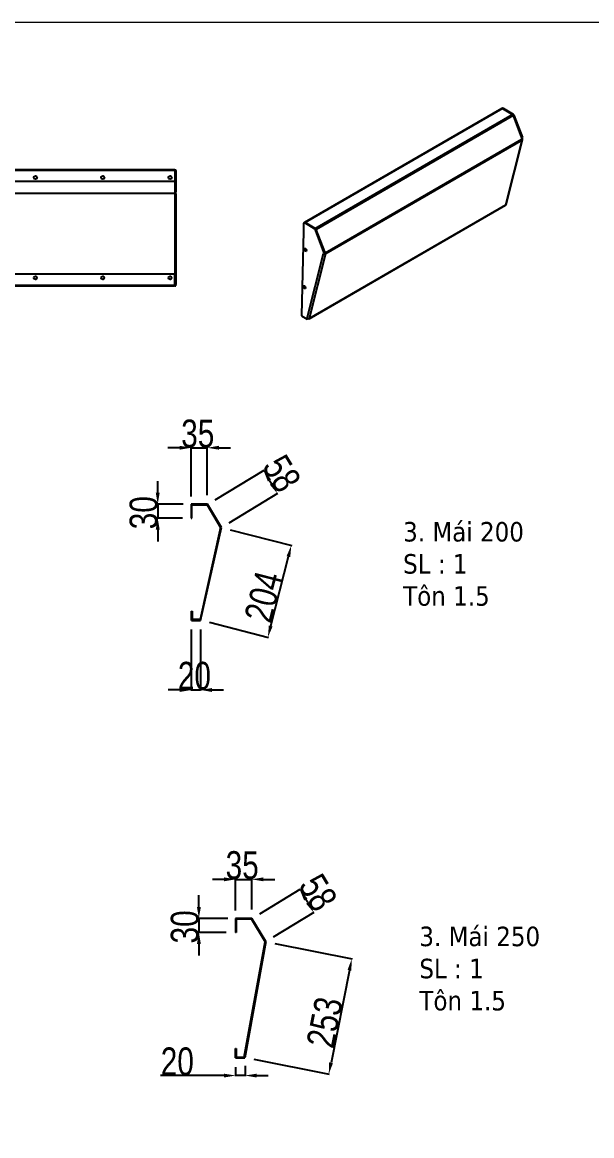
# Model space of a CAD drawing. Header units: inches. Extents: x 21 to 136330, y 8 to 58290.
# Drawn here: x 57169 to 58396, y 37422 to 39821 of the extents above; entities that cross this region are included whole.
import ezdxf
from ezdxf.enums import TextEntityAlignment as Align

# ---------------------------------------------------------------- set-up
doc = ezdxf.new("R2010")
doc.units = ezdxf.units.IN
doc.header["$MEASUREMENT"] = 0
doc.layers.add('0 TĂNG CỨNG', color=7, linetype='Continuous', lineweight=15)
doc.layers.add('@.0.DM. NÉT CHÍNH', color=7, linetype='Continuous')
doc.layers.add('@.DM. KÍCH THƯỚC', color=8, linetype='Continuous', transparency=0.2)
doc.layers.add('@.DM. KÍCH THƯỚC @ 1', color=8, linetype='Continuous', transparency=0.2)
doc.styles.add('ARIAL', font='arial.ttf')
doc.styles.add('Note Text (ISO)', font='tahoma.ttf')
doc.styles.add('roman', font='roman.shx', dxfattribs={"width": 0.8})
doc.styles.add('Tahoma (Input Text)', font='tahoma.ttf')
doc.dimstyles.new('Kích thước Duy Mạnh', dxfattribs={"dimtxt": 30, "dimasz": 25, "dimexe": 1.25, "dimexo": 20, "dimtad": 1, "dimdec": 1, "dimtxsty": 'roman', "dimcen": 2.5, "dimclrd": 8, "dimclre": 8, "dimclrt": 2, "dimadec": 0, "dimazin": 0, "dimtfac": 1, "dimtdec": 1, "dimtix": 1, "dimtmove": 0, "dimatfit": 3, "dimfxl": 1, "dimtfillclr": 1, "dimarcsym": 0})

# ---------------------------------------------------------------- blocks, each defined once
blk = doc.blocks.new('KHUNG KT1')
at = {"color": 7}
blk.add_lwpolyline([(0, 0), (7128, 0), (7128, -5040), (0, -5040)], close=True, dxfattribs=at)
at = {"color": 1, "style": 'Tahoma (Input Text)', "flags": 8}
for tag, p in [('#01', (328.9, -4851.1)), ('#03', (1514.7, -4846.3)), ('#05', (2819, -4851.1)), ('#07', (4424, -4851.1)), ('#09', (5172.9, -4851.1)), ('#02', (189.8, -4995.1)), ('#04', (1755.3, -4995.1)), ('#06', (2727.8, -4995.1)), ('#08', (4382.7, -4995.1)), ('#10', (5172.9, -4995.1))]:
    blk.add_attdef(tag, p, '', height=60, dxfattribs=at)
blk.add_attdef('#11', text='', height=60, dxfattribs=at).set_placement((6996, -4961.6), align=Align.CENTER)
at = {"layer": '0 TĂNG CỨNG', "color": 1, "style": 'ARIAL'}
blk.add_attdef('#12', (852.8, -4987.6), '', height=60, dxfattribs=at)
blk = doc.blocks.new('*D2275')
at = {"layer": '@.DM. KÍCH THƯỚC', "lineweight": -2, "transparency": 16777216}
for p, q in [((57507.7, 38904.3), (57482.7, 38904.3)), ((57532.7, 38904.3), (57567.4, 38904.3)), ((57592.4, 38904.3), (57617.4, 38904.3))]:
    blk.add_line(p, q, dxfattribs=at)
at = {"layer": '@.DM. KÍCH THƯỚC', "color": 8, "lineweight": -2, "transparency": 16777216}
for p, q in [((57532.7, 38799.6), (57532.7, 38905.6)), ((57567.4, 38802.2), (57567.4, 38905.6))]:
    blk.add_line(p, q, dxfattribs=at)
at = {"layer": '@.DM. KÍCH THƯỚC', "transparency": 16777216}
for points in [[(57507.7, 38908.5), (57507.7, 38900.2), (57532.7, 38904.3)], [(57592.4, 38908.5), (57592.4, 38900.2), (57567.4, 38904.3)]]:
    blk.add_solid(points, dxfattribs=at)
at = {"layer": 'Defpoints', "color": 0, "transparency": 16777216}
for p in [(57567.4, 38904.3), (57567.4, 38782.2), (57532.7, 38779.6)]:
    blk.add_point(p, dxfattribs=at)
at = {"layer": '@.DM. KÍCH THƯỚC', "color": 2, "transparency": 16777216, "insert": (57511.2, 38965), "char_height": 60, "attachment_point": 1, "style": 'roman'}
blk.add_mtext('35', dxfattribs=at)
blk = doc.blocks.new('*D2276')
at = {"layer": '@.DM. KÍCH THƯỚC', "lineweight": -2, "transparency": 16777216}
for p, q in [((57460.6, 38807.6), (57460.6, 38832.6)), ((57460.6, 38782.6), (57460.6, 38752.6)), ((57460.6, 38727.6), (57460.6, 38702.6))]:
    blk.add_line(p, q, dxfattribs=at)
at = {"layer": '@.DM. KÍCH THƯỚC', "color": 8, "lineweight": -2, "transparency": 16777216}
for p, q in [((57515.7, 38782.6), (57459.3, 38782.6)), ((57514.2, 38752.6), (57459.3, 38752.6))]:
    blk.add_line(p, q, dxfattribs=at)
at = {"layer": '@.DM. KÍCH THƯỚC', "transparency": 16777216}
for points in [[(57456.4, 38807.6), (57464.8, 38807.6), (57460.6, 38782.6)], [(57456.4, 38727.6), (57464.8, 38727.6), (57460.6, 38752.6)]]:
    blk.add_solid(points, dxfattribs=at)
at = {"layer": 'Defpoints', "color": 0, "transparency": 16777216}
for p in [(57535.7, 38782.6), (57460.6, 38752.6), (57534.2, 38752.6)]:
    blk.add_point(p, dxfattribs=at)
at = {"layer": '@.DM. KÍCH THƯỚC', "color": 2, "transparency": 16777216, "insert": (57400, 38728.7), "char_height": 60, "attachment_point": 1, "rotation": 90, "style": 'roman'}
blk.add_mtext('30', dxfattribs=at)
blk = doc.blocks.new('*D2277')
at = {"layer": '@.DM. KÍCH THƯỚC', "color": 8, "lineweight": -2, "transparency": 16777216}
for p, q in [((57533, 38512.6), (57533, 38381.3)), ((57552.6, 38513.2), (57552.6, 38381.3))]:
    blk.add_line(p, q, dxfattribs=at)
at = {"layer": '@.DM. KÍCH THƯỚC', "lineweight": -2, "transparency": 16777216}
for p, q in [((57508, 38382.6), (57483, 38382.6)), ((57533, 38382.6), (57552.6, 38382.6)), ((57577.6, 38382.6), (57602.6, 38382.6))]:
    blk.add_line(p, q, dxfattribs=at)
at = {"layer": '@.DM. KÍCH THƯỚC', "transparency": 16777216}
for points in [[(57508, 38386.8), (57508, 38378.4), (57533, 38382.6)], [(57577.6, 38386.8), (57577.6, 38378.4), (57552.6, 38382.6)]]:
    blk.add_solid(points, dxfattribs=at)
at = {"layer": 'Defpoints', "color": 0, "transparency": 16777216}
for p in [(57533, 38532.6), (57552.6, 38533.2), (57552.6, 38382.6)]:
    blk.add_point(p, dxfattribs=at)
at = {"layer": '@.DM. KÍCH THƯỚC', "color": 2, "transparency": 16777216, "insert": (57503.9, 38443.2), "char_height": 60, "attachment_point": 1, "style": 'roman'}
blk.add_mtext('20', dxfattribs=at)
blk = doc.blocks.new('*D2278')
at = {"layer": '@.DM. KÍCH THƯỚC', "color": 8, "lineweight": -2, "transparency": 16777216}
for p, q in [((57584.6, 38792.5), (57689.6, 38856)), ((57614.5, 38742.9), (57719.6, 38806.3))]:
    blk.add_line(p, q, dxfattribs=at)
at = {"layer": '@.DM. KÍCH THƯỚC', "lineweight": -2, "transparency": 16777216}
blk.add_line((57701.5, 38833.9), (57705.6, 38827.1), dxfattribs=at)
at = {"layer": '@.DM. KÍCH THƯỚC', "transparency": 16777216}
for points in [[(57705, 38836.1), (57697.9, 38831.8), (57688.6, 38855.3)], [(57709.2, 38829.2), (57702, 38824.9), (57718.5, 38805.7)]]:
    blk.add_solid(points, dxfattribs=at)
at = {"layer": 'Defpoints', "color": 0, "transparency": 16777216}
for p in [(57718.5, 38805.7), (57567.4, 38782.2), (57597.4, 38732.5)]:
    blk.add_point(p, dxfattribs=at)
at = {"layer": '@.DM. KÍCH THƯỚC', "color": 2, "transparency": 16777216, "insert": (57735.4, 38895.1), "char_height": 60, "attachment_point": 1, "rotation": 301.1209, "style": 'roman'}
blk.add_mtext('58', dxfattribs=at)
blk = doc.blocks.new('*D2279')
at = {"layer": '@.DM. KÍCH THƯỚC', "color": 8, "lineweight": -2, "transparency": 16777216}
for p, q in [((57616.8, 38727.6), (57749.6, 38693.7)), ((57571.9, 38528.3), (57699.1, 38495.8))]:
    blk.add_line(p, q, dxfattribs=at)
at = {"layer": '@.DM. KÍCH THƯỚC', "lineweight": -2, "transparency": 16777216}
blk.add_line((57704.1, 38520.4), (57742.2, 38669.8), dxfattribs=at)
at = {"layer": '@.DM. KÍCH THƯỚC', "transparency": 16777216}
for points in [[(57738.2, 38670.8), (57746.2, 38668.8), (57748.4, 38694)], [(57700, 38521.4), (57708.1, 38519.3), (57697.9, 38496.1)]]:
    blk.add_solid(points, dxfattribs=at)
at = {"layer": 'Defpoints', "color": 0, "transparency": 16777216}
for p in [(57597.4, 38732.5), (57748.4, 38694), (57552.6, 38533.2)]:
    blk.add_point(p, dxfattribs=at)
at = {"layer": '@.DM. KÍCH THƯỚC', "color": 2, "transparency": 16777216, "insert": (57646.2, 38538.9), "char_height": 60, "attachment_point": 1, "rotation": 75.6861, "style": 'roman'}
blk.add_mtext('204', dxfattribs=at)
blk = doc.blocks.new('*D2204')
at = {"layer": '@.DM. KÍCH THƯỚC', "lineweight": -2, "transparency": 16777216}
for p, q in [((57603.4, 37974.7), (57578.4, 37974.7)), ((57628.4, 37974.7), (57663.2, 37974.7)), ((57688.2, 37974.7), (57713.2, 37974.7))]:
    blk.add_line(p, q, dxfattribs=at)
at = {"layer": '@.DM. KÍCH THƯỚC', "color": 8, "lineweight": -2, "transparency": 16777216}
for p, q in [((57628.4, 37907.5), (57628.4, 37976)), ((57663.2, 37910.1), (57663.2, 37976))]:
    blk.add_line(p, q, dxfattribs=at)
at = {"layer": '@.DM. KÍCH THƯỚC', "transparency": 16777216}
for points in [[(57603.4, 37978.9), (57603.4, 37970.6), (57628.4, 37974.7)], [(57688.2, 37978.9), (57688.2, 37970.6), (57663.2, 37974.7)]]:
    blk.add_solid(points, dxfattribs=at)
at = {"layer": 'Defpoints', "color": 0, "transparency": 16777216}
for p in [(57663.2, 37974.7), (57628.4, 37887.5), (57663.2, 37890.1)]:
    blk.add_point(p, dxfattribs=at)
at = {"layer": '@.DM. KÍCH THƯỚC', "color": 2, "transparency": 16777216, "insert": (57606.9, 38035.4), "char_height": 60, "attachment_point": 1, "style": 'roman'}
blk.add_mtext('35', dxfattribs=at)
blk = doc.blocks.new('*D2205')
at = {"layer": '@.DM. KÍCH THƯỚC', "lineweight": -2, "transparency": 16777216}
for p, q in [((57549.3, 37915.5), (57549.3, 37940.5)), ((57549.3, 37890.5), (57549.3, 37860.5)), ((57549.3, 37835.5), (57549.3, 37810.5))]:
    blk.add_line(p, q, dxfattribs=at)
at = {"layer": '@.DM. KÍCH THƯỚC', "color": 8, "lineweight": -2, "transparency": 16777216}
for p, q in [((57611.4, 37890.5), (57548, 37890.5)), ((57608.4, 37860.5), (57548, 37860.5))]:
    blk.add_line(p, q, dxfattribs=at)
at = {"layer": '@.DM. KÍCH THƯỚC', "transparency": 16777216}
for points in [[(57545.1, 37915.5), (57553.5, 37915.5), (57549.3, 37890.5)], [(57545.1, 37835.5), (57553.5, 37835.5), (57549.3, 37860.5)]]:
    blk.add_solid(points, dxfattribs=at)
at = {"layer": 'Defpoints', "color": 0, "transparency": 16777216}
for p in [(57631.4, 37890.5), (57549.3, 37860.5), (57628.4, 37860.5)]:
    blk.add_point(p, dxfattribs=at)
at = {"layer": '@.DM. KÍCH THƯỚC', "color": 2, "transparency": 16777216, "insert": (57488.7, 37836.6), "char_height": 60, "attachment_point": 1, "rotation": 90, "style": 'roman'}
blk.add_mtext('30', dxfattribs=at)
blk = doc.blocks.new('*D2206')
at = {"layer": '@.DM. KÍCH THƯỚC', "color": 8, "lineweight": -2, "transparency": 16777216}
for p, q in [((57680.3, 37900.5), (57767.8, 37953.4)), ((57710.3, 37850.8), (57797.8, 37903.7))]:
    blk.add_line(p, q, dxfattribs=at)
at = {"layer": '@.DM. KÍCH THƯỚC', "lineweight": -2, "transparency": 16777216}
blk.add_line((57783.8, 37924.5), (57779.7, 37931.3), dxfattribs=at)
at = {"layer": '@.DM. KÍCH THƯỚC', "transparency": 16777216}
for points in [[(57783.2, 37933.5), (57776.1, 37929.2), (57766.7, 37952.7)], [(57787.4, 37926.6), (57780.3, 37922.3), (57796.8, 37903.1)]]:
    blk.add_solid(points, dxfattribs=at)
at = {"layer": 'Defpoints', "color": 0, "transparency": 16777216}
for p in [(57766.7, 37952.7), (57663.2, 37890.1), (57693.2, 37840.5)]:
    blk.add_point(p, dxfattribs=at)
at = {"layer": '@.DM. KÍCH THƯỚC', "color": 2, "transparency": 16777216, "insert": (57813.5, 37992.5), "char_height": 60, "attachment_point": 1, "rotation": 301.1506, "style": 'roman'}
blk.add_mtext('58', dxfattribs=at)
blk = doc.blocks.new('*D2207')
at = {"layer": '@.DM. KÍCH THƯỚC', "color": 8, "lineweight": -2, "transparency": 16777216}
for p, q in [((57712.8, 37836.6), (57879.9, 37803.2)), ((57667.4, 37587.3), (57830.3, 37554.8))]:
    blk.add_line(p, q, dxfattribs=at)
at = {"layer": '@.DM. KÍCH THƯỚC', "lineweight": -2, "transparency": 16777216}
blk.add_line((57873.8, 37778.9), (57834, 37579.5), dxfattribs=at)
at = {"layer": '@.DM. KÍCH THƯỚC', "transparency": 16777216}
for points in [[(57869.7, 37779.8), (57877.8, 37778.1), (57878.7, 37803.5)], [(57829.9, 37580.4), (57838.1, 37578.7), (57829.1, 37555)]]:
    blk.add_solid(points, dxfattribs=at)
at = {"layer": 'Defpoints', "color": 0, "transparency": 16777216}
for p in [(57693.2, 37840.5), (57647.8, 37591.2), (57829.1, 37555)]:
    blk.add_point(p, dxfattribs=at)
at = {"layer": '@.DM. KÍCH THƯỚC', "color": 2, "transparency": 16777216, "insert": (57780.2, 37620), "char_height": 60, "attachment_point": 1, "rotation": 78.7158, "style": 'roman'}
blk.add_mtext('253', dxfattribs=at)
blk = doc.blocks.new('*D2208')
at = {"layer": '@.DM. KÍCH THƯỚC', "color": 8, "lineweight": -2, "transparency": 16777216}
for p, q in [((57628.4, 37570.5), (57628.4, 37550.8)), ((57648.9, 37572.9), (57648.9, 37550.8))]:
    blk.add_line(p, q, dxfattribs=at)
at = {"layer": '@.DM. KÍCH THƯỚC', "lineweight": -2, "transparency": 16777216}
for p, q in [((57603.4, 37552.1), (57466.4, 37552.1)), ((57648.9, 37552.1), (57628.4, 37552.1)), ((57673.9, 37552.1), (57698.9, 37552.1))]:
    blk.add_line(p, q, dxfattribs=at)
at = {"layer": '@.DM. KÍCH THƯỚC', "transparency": 16777216}
for points in [[(57603.4, 37556.2), (57603.4, 37547.9), (57628.4, 37552.1)], [(57673.9, 37556.2), (57673.9, 37547.9), (57648.9, 37552.1)]]:
    blk.add_solid(points, dxfattribs=at)
at = {"layer": 'Defpoints', "color": 0, "transparency": 16777216}
for p in [(57628.4, 37590.5), (57648.9, 37592.9), (57648.9, 37552.1)]:
    blk.add_point(p, dxfattribs=at)
at = {"layer": '@.DM. KÍCH THƯỚC', "color": 2, "transparency": 16777216, "insert": (57467.1, 37612.7), "char_height": 60, "attachment_point": 1, "style": 'roman'}
blk.add_mtext('20', dxfattribs=at)

msp = doc.modelspace()

# ---------------------------------------------------------------- linework, layer by layer
at = {"layer": '@.0.DM. NÉT CHÍNH'}
for p, q in [((58202.0496, 39635.1457), (57777.0784, 39389.7885)), ((58203.6054, 39634.964), (57778.6342, 39389.6068)), ((57800.0531, 39376.5896), (58225.0243, 39621.9469)), ((58202.4031, 39635.3498), (58203.4638, 39635.9622)), ((58203.6054, 39634.964), (58225.0243, 39621.9469)), ((58203.9589, 39635.1682), (58205.0196, 39635.7805)), ((58225.3779, 39622.151), (58203.9589, 39635.1682)), ((58205.0196, 39635.7805), (58226.4385, 39622.7634)), ((58225.3779, 39622.151), (58226.4385, 39622.7634)), ((58227.1692, 39619.8727), (58228.2298, 39620.4851)), ((58228.2298, 39620.4851), (58246.4037, 39572.8349)), ((58226.8156, 39619.6686), (57801.8444, 39374.3114)), ((58226.8156, 39619.6686), (58246.0832, 39569.1506)), ((58245.343, 39572.2225), (58227.1692, 39619.8727)), ((58245.1719, 39571.5399), (58245.343, 39572.2225)), ((58246.4037, 39572.8349), (58245.343, 39572.2225)), ((58245.7194, 39570.1045), (58246.4037, 39572.8349)), ((57821.8191, 39324.2016), (58245.3761, 39568.7424)), ((58245.5856, 39566.8165), (57822.0287, 39322.2758)), ((58210.681, 39427.5431), (58245.5856, 39566.8165)), ((58211.5344, 39428.6015), (58246.439, 39567.8749)), ((58245.3761, 39568.7424), (58246.0832, 39569.1506)), ((57497.6755, 39503.181), (56896.6755, 39503.181)), ((57497.6755, 39501.681), (56896.6755, 39501.681)), ((57497.6755, 39503.1799), (57497.6755, 39503.181)), ((57497.6755, 39503.1799), (57497.6755, 39502.3827)), ((57497.6755, 39500.859), (57497.6755, 39502.3827)), ((57497.6755, 39500.859), (57497.6755, 39452.6116)), ((57498.1755, 39503.181), (57498.1755, 39503.1799)), ((57498.1755, 39503.181), (57499.6755, 39503.181)), ((57498.1755, 39502.3827), (57498.1755, 39503.1799)), ((57498.1755, 39502.3827), (57498.1755, 39500.859)), ((57498.1755, 39455.3505), (57498.1755, 39500.859)), ((57499.6755, 39503.1799), (57499.6755, 39503.181)), ((57499.6755, 39503.1799), (57499.6755, 39502.3827)), ((57499.6755, 39500.859), (57499.6755, 39502.3827)), ((57499.6755, 39500.859), (57499.6755, 39455.3505)), ((56896.6755, 39478.2675), (57497.6755, 39478.2675)), ((56896.6755, 39478.228), (57497.6755, 39478.228)), ((57193.6755, 39486.2253), (57193.6755, 39486.2647)), ((57200.6755, 39486.2253), (57200.6755, 39486.2647)), ((57338.6755, 39486.2253), (57338.6755, 39486.2647)), ((57345.6755, 39486.2253), (57345.6755, 39486.2647)), ((57483.6755, 39486.2253), (57483.6755, 39486.2647)), ((57490.6755, 39486.2253), (57490.6755, 39486.2647)), ((56896.6755, 39452.6116), (57497.6755, 39452.6116)), ((57496.6755, 39452.6116), (57496.6755, 39450.401)), ((57496.6755, 39452.6116), (57497.6755, 39452.6116)), ((57497.6755, 39452.6116), (57497.6755, 39451.874)), ((57498.1755, 39451.1363), (57498.1755, 39455.3505)), ((57499.6755, 39455.3505), (57498.1755, 39455.3505)), ((57499.6755, 39451.1363), (57499.6755, 39455.3505)), ((57497.6755, 39451.874), (57496.6755, 39451.874)), ((57498.1755, 39451.1363), (57499.6755, 39451.1363)), ((57498.1755, 39255.8807), (57498.1755, 39451.1363)), ((57499.6755, 39436.5989), (57498.1755, 39436.5989)), ((57499.6755, 39429.5989), (57498.1755, 39429.5989)), ((57499.6755, 39451.1363), (57499.6755, 39255.8807)), ((57786.5674, 39182.192), (58210.1244, 39426.7328)), ((57787.124, 39183.0024), (58210.681, 39427.5431)), ((57775.0436, 39387.6627), (57774.6343, 39369.9423)), ((57775.6642, 39388.972), (57776.7248, 39389.5844)), ((57777.22, 39388.7903), (57778.2807, 39389.4027)), ((57798.6389, 39375.7731), (57777.22, 39388.7903)), ((57778.2807, 39389.4027), (57799.6996, 39376.3855)), ((57778.6342, 39389.6068), (57778.6247, 39389.1936)), ((57800.0531, 39376.5896), (57778.6342, 39389.6068)), ((57774.6343, 39369.9423), (57770.4774, 39189.9179)), ((57798.6389, 39375.7731), (57799.6996, 39376.3855)), ((57800.0429, 39376.1444), (57800.0531, 39376.5896)), ((57800.4302, 39373.4949), (57801.4909, 39374.1072)), ((57818.6041, 39325.8447), (57800.4302, 39373.4949)), ((57801.8444, 39374.3114), (57801.4213, 39374.2797)), ((57801.4909, 39374.1072), (57819.6647, 39326.457)), ((57821.112, 39323.7934), (57801.8444, 39374.3114)), ((57499.6755, 39336.6335), (57498.1755, 39336.6335)), ((57499.6755, 39329.6335), (57498.1755, 39329.6335)), ((57782.9461, 39183.5654), (57817.8507, 39322.8388)), ((57822.0287, 39322.2758), (57787.124, 39183.0024)), ((57818.6041, 39325.8447), (57817.8507, 39322.8388)), ((57818.9114, 39323.4511), (57817.8507, 39322.8388)), ((57819.6647, 39326.457), (57818.6041, 39325.8447)), ((57818.9114, 39323.4511), (57819.6647, 39326.457)), ((57819.4591, 39325.6367), (57820.1885, 39323.7243)), ((57820.1885, 39323.7243), (57821.112, 39323.7934)), ((57821.0003, 39323.1696), (57822.0287, 39322.2758)), ((57821.112, 39323.7934), (57821.8191, 39324.2016)), ((57497.6755, 39278.3361), (56896.6755, 39278.3361)), ((57497.6755, 39278.2966), (56896.6755, 39278.2966)), ((57193.6755, 39270.2994), (57193.6755, 39270.3389)), ((57200.6755, 39270.2994), (57200.6755, 39270.3389)), ((57338.6755, 39270.2994), (57338.6755, 39270.3389)), ((57345.6755, 39270.2994), (57345.6755, 39270.3389)), ((57483.6755, 39270.2994), (57483.6755, 39270.3389)), ((57490.6755, 39270.2994), (57490.6755, 39270.3389)), ((57497.6755, 39278.2966), (57497.6755, 39278.3361)), ((57497.6755, 39256.3043), (57497.6755, 39278.2966)), ((56897.6755, 39254.3807), (57496.6755, 39254.3807)), ((56897.6755, 39252.8807), (57496.6755, 39252.8807)), ((57496.6755, 39255.513), (57496.6755, 39255.1454)), ((57496.6755, 39255.1454), (57496.6755, 39252.8807)), ((57496.6755, 39254.3812), (57497.6755, 39254.3812)), ((57497.6755, 39252.8817), (57496.6755, 39252.8817)), ((57497.6755, 39255.1874), (57497.6755, 39256.3043)), ((57497.6755, 39254.7653), (57497.6755, 39255.1874)), ((57497.6755, 39254.7653), (57497.6755, 39254.3812)), ((57497.6755, 39254.3812), (57497.6755, 39252.8817)), ((57498.1755, 39255.8807), (57498.1755, 39255.2439)), ((57498.1755, 39255.8807), (57499.6755, 39255.8807)), ((57498.1755, 39255.2439), (57498.1755, 39252.8995)), ((57498.1755, 39253.3448), (57499.6755, 39253.3448)), ((57498.1755, 39252.8995), (57499.6755, 39252.8995)), ((57499.6755, 39252.8995), (57499.6755, 39255.8807)), ((57770.4774, 39189.9179), (57770.4495, 39188.7097)), ((57770.4495, 39188.7097), (57782.4132, 39181.4389)), ((57782.9461, 39183.5654), (57782.4132, 39181.4389)), ((57782.4132, 39181.4389), (57783.4738, 39182.0513)), ((57783.7249, 39183.0532), (57783.4738, 39182.0513)), ((57783.5649, 39182.4149), (57784.3045, 39181.9654)), ((57784.3045, 39181.9654), (57784.3241, 39182.8146)), ((57785.0116, 39182.3737), (57784.3045, 39181.9654)), ((57785.0116, 39182.3737), (57785.0182, 39182.6604)), ((57533.047, 38532.5839), (57533.047, 38552.5839)), ((57533.047, 38552.5839), (57534.547, 38552.5839)), ((57534.547, 38552.5839), (57534.5472, 38534.0839)), ((57628.3824, 37590.5066), (57628.3824, 37610.5066)), ((57628.3824, 37610.5066), (57629.8824, 37610.5066)), ((57629.8824, 37610.5066), (57629.8825, 37592.0066))]:
    msp.add_line(p, q, dxfattribs=at)
at = {"layer": '@.0.DM. NÉT CHÍNH', "color": 0}
for p, q in [((57532.6678, 38782.5816), (57532.6675, 38752.5816)), ((57567.6678, 38782.5812), (57532.6678, 38782.5816)), ((57534.1675, 38752.5816), (57534.1678, 38781.0816)), ((57534.1678, 38781.0816), (57566.8185, 38781.0812)), ((57566.8185, 38781.0812), (57596.0606, 38732.3436)), ((57597.6677, 38732.5806), (57567.6678, 38782.5812)), ((57532.6675, 38752.5816), (57534.1675, 38752.5816)), ((57596.0606, 38732.3436), (57551.879, 38534.084)), ((57553.047, 38532.584), (57597.6677, 38732.5806)), ((57551.879, 38534.084), (57533.047, 38534.0839)), ((57533.047, 38534.0839), (57533.047, 38532.5839)), ((57533.047, 38532.5839), (57553.047, 38532.584)), ((57628.3824, 37890.5064), (57628.3824, 37860.5064)), ((57663.3824, 37890.5064), (57628.3824, 37890.5064)), ((57629.8824, 37889.0064), (57629.8824, 37860.5064)), ((57662.5331, 37889.0064), (57629.8824, 37889.0064)), ((57662.5331, 37889.0064), (57691.7994, 37840.2298)), ((57693.3828, 37840.5061), (57663.3824, 37890.5064)), ((57629.8824, 37860.5064), (57628.3824, 37860.5064)), ((57647.1495, 37592.0066), (57691.7994, 37840.2298)), ((57693.3828, 37840.5061), (57648.3824, 37590.5066)), ((57628.3824, 37592.0066), (57628.3824, 37590.5066)), ((57628.3824, 37592.0066), (57647.1495, 37592.0066)), ((57628.3824, 37590.5066), (57648.3824, 37590.5066))]:
    msp.add_line(p, q, dxfattribs=at)
at = {"layer": '@.0.DM. NÉT CHÍNH'}
for centre, major_axis, ratio, start_param, end_param in [((58203.5496, 39632.5476), (-1.5, 2.5981), 0.577350269, 5.471473203, 6.283185307), ((58203.9031, 39632.7518), (-1.5, 2.5981), 0.577350269, 5.471473203, 6.40131096), ((58204.9638, 39633.3641), (-1.5, 2.5981), 0.577350269, 5.471473203, 6.283185307), ((58224.9685, 39619.5304), (1.5, -2.5981), 0.577350269, 1.299507972, 2.329880549), ((58225.3221, 39619.7346), (-1.5, 2.5981), 0.577350269, 4.441100626, 5.471473203), ((58226.3827, 39620.3469), (1.5, -2.5981), 0.577350269, 1.299507972, 2.329880549), ((58243.529, 39568.6042), (-1.5, 2.5981), 0.577350269, 3.679369127, 4.441100626), ((58243.529, 39568.6042), (2.91, -0.7293), 0.701247889, 5.656271036, 7.079340865), ((57496.6755, 39451.1363), (3, 0), 0.245098888, 4.71238898, 6.283185307), ((57496.6755, 39451.1363), (1.5, 0), 0.245098888, 4.71238898, 6.283185307), ((58208.6244, 39429.3308), (2.91, -0.7293), 0.701247889, 5.656271036, 6.283185307), ((58208.6244, 39429.3308), (1.5, -2.5981), 0.577350269, 0, 0.537776473), ((57777.1642, 39386.3739), (-1.5, 2.5981), 0.577350269, 5.471473203, 7.04226953), ((57778.2248, 39386.9863), (-1.5, 2.5981), 0.577350269, 5.471473203, 6.283185307), ((57778.5784, 39387.1904), (-1.5, 2.5981), 0.577350269, 5.471473203, 6.40131096), ((57798.5831, 39373.3567), (-1.5, 2.5981), 0.577350269, 4.441100626, 5.471473203), ((57799.6438, 39373.9691), (1.5, -2.5981), 0.577350269, 1.299507972, 2.329880549), ((57799.9973, 39374.1732), (-1.5, 2.5981), 0.577350269, 4.441100626, 5.471473203), ((57779.806, 39331.3011), (-1.75, 3.0311), 0.577350269, 0.307887092, 2.833705562), ((57819.972, 39324.0635), (2.91, -0.7293), 0.701247889, 4.085474709, 5.656271036), ((57819.972, 39324.0635), (-1.455, 0.3647), 0.701247889, 0.943882055, 2.514678382), ((57819.972, 39324.0635), (-0.75, 1.299), 0.577350269, 3.679369127, 4.185685315), ((57819.972, 39324.0635), (1.5, -2.5981), 0.577350269, 0.537776473, 1.299507972), ((57496.6755, 39255.8807), (3, 0), 0.245098888, 4.71238898, 6.283185307), ((57496.6755, 39255.8807), (1.5, 0), 0.245098888, 4.71238898, 6.283185307), ((57777.9461, 39250.7535), (-1.75, 3.0311), 0.577350269, 0.307887092, 2.833705562), ((57785.0674, 39184.7901), (-2.91, 0.7293), 0.701247889, 0.943882055, 2.514678382), ((57785.0674, 39184.7901), (1.5, -2.5981), 0.577350269, 5.471473203, 6.82096178)]:
    msp.add_ellipse(centre, major_axis=major_axis, ratio=ratio, start_param=start_param, end_param=end_param, dxfattribs=at)
for centre, major_axis, ratio in [((57197.1755, 39486.2647), (-3.5, 0), 0.999653808), ((57197.1755, 39486.2253), (-3.5, 0), 0.999653808), ((57342.1755, 39486.2647), (-3.5, 0), 0.999653808), ((57342.1755, 39486.2253), (-3.5, 0), 0.999653808), ((57487.1755, 39486.2647), (-3.5, 0), 0.999653808), ((57487.1755, 39486.2253), (-3.5, 0), 0.999653808), ((57778.7454, 39330.6887), (1.75, -3.0311), 0.577350269), ((57197.1755, 39270.3389), (-3.5, 0), 0.999653808), ((57197.1755, 39270.2994), (-3.5, 0), 0.999653808), ((57342.1755, 39270.3389), (-3.5, 0), 0.999653808), ((57342.1755, 39270.2994), (-3.5, 0), 0.999653808), ((57487.1755, 39270.3389), (-3.5, 0), 0.999653808), ((57487.1755, 39270.2994), (-3.5, 0), 0.999653808), ((57776.8855, 39250.1411), (1.75, -3.0311), 0.577350269)]:
    msp.add_ellipse(centre, major_axis=major_axis, ratio=ratio, dxfattribs=at)

# ---------------------------------------------------------------- block references
at = {"layer": '0 TĂNG CỨNG', "color": 1, "xscale": 0.8792977987369557, "yscale": 0.8792977987369557, "zscale": 0.8792977987369557}
msp.add_blockref('KHUNG KT1', (55456.5906, 39820.7875), dxfattribs=at)

# ---------------------------------------------------------------- texts
at = {"layer": '@.0.DM. NÉT CHÍNH', "color": 2, "width": 551.411705, "attachment_point": 1, "line_spacing_factor": 0.987884, "style": 'Note Text (ISO)'}
for s, insert, char_height in [('\\fTahoma|b0|i0;3. Mái 200\\P\\fTahoma|b0|i0;SL : 1\\P\\fTahoma|b0|i0;Tôn 1.5', (57989.388, 38744.4347), 41.999999), ('3. Mái 250\\PSL : 1\\PTôn 1.5', (58024.3787, 37872.8105), 42)]:
    msp.add_mtext(s, dxfattribs=dict(at, insert=insert, char_height=char_height))

# ---------------------------------------------------------------- dimensions: what is measured, and where the dimension line sits
at = {"layer": '@.DM. KÍCH THƯỚC @ 1', "color": 0}
for base, p1, p2, picture, middle in [((57567.4473, 38904.3435), (57532.6678, 38779.5816), (57567.4473, 38782.1918), '*D2275', (57550.0575, 38904.3435)), ((57552.5542, 38382.5839), (57533.047, 38532.5839), (57552.5542, 38533.2169), '*D2277', (57542.8006, 38382.5839)), ((57663.1619, 37974.7323), (57628.3824, 37887.5064), (57663.1619, 37890.117), '*D2204', (57645.7721, 37974.7323)), ((57648.8598, 37552.076), (57628.3824, 37590.5066), (57648.8598, 37592.9257), '*D2208', (57505.9181, 37552.076))]:
    dim = msp.add_linear_dim(base=base, p1=p1, p2=p2, dimstyle='Kích thước Duy Mạnh', override={"dimscale": 1, "dimtxt": 60, "dimdec": 0, "dimclrd": 256, "dimtdec": 0, "dimtix": 1, "dimtofl": 1, "dimtmove": 0, "dimatfit": 1}, dxfattribs=at)
    dim.commit()
    dim.dimension.update_dxf_attribs({"geometry": picture, "text_midpoint": middle, "dimtype": 128})
for base, p1, p2, angle, override, picture, middle in [((57718.5256, 38805.6593), (57567.4473, 38782.1918), (57597.4214, 38732.5442), 121.1209219, {"dimscale": 1, "dimtxt": 60, "dimdec": 0, "dimclrd": 256, "dimtdec": 0, "dimtix": 1, "dimtofl": 1, "dimtmove": 0, "dimatfit": 1}, '*D2278', (57703.5386, 38830.4831)), ((57460.5846, 38752.5816), (57535.6678, 38782.5814), (57534.1675, 38752.5816), 90, {"dimscale": 1, "dimtxt": 60, "dimdec": 0, "dimclrd": 256, "dimtdec": 0, "dimtix": 1, "dimtofl": 1, "dimtmove": 0, "dimatfit": 1}, '*D2276', (57460.5846, 38767.5815)), ((57748.3906, 38694.0238), (57552.5542, 38533.2169), (57597.4214, 38732.5442), 255.6861344, {"dimscale": 1, "dimtxt": 60, "dimdec": 0, "dimclrd": 256, "dimtdec": 0, "dimtix": 1, "dimtofl": 0, "dimtmove": 0, "dimatfit": 1}, '*D2279', (57720.5209, 38584.7972)), ((57766.745, 37952.7271), (57693.1712, 37840.4692), (57663.1619, 37890.117), 301.1505799, {"dimscale": 1, "dimtxt": 60, "dimdec": 0, "dimclrd": 256, "dimtdec": 0, "dimtix": 1, "dimtofl": 1, "dimtmove": 0, "dimatfit": 1}, '*D2206', (57781.7496, 37927.9032)), ((57549.2943, 37860.5064), (57631.3824, 37890.5064), (57628.3824, 37860.5064), 270, {"dimscale": 1, "dimtxt": 60, "dimdec": 0, "dimclrd": 256, "dimtdec": 0, "dimtix": 1, "dimtofl": 1, "dimtmove": 0, "dimatfit": 1}, '*D2205', (57549.2943, 37875.5064)), ((57829.0823, 37555.0216), (57693.1712, 37840.4692), (57647.8215, 37591.189), 78.7158499, {"dimscale": 1, "dimtxt": 60, "dimdec": 0, "dimclrd": 256, "dimtdec": 0, "dimtix": 1, "dimtofl": 0, "dimtmove": 0, "dimatfit": 1}, '*D2207', (57851.7571, 37668.6617))]:
    dim = msp.add_linear_dim(base=base, p1=p1, p2=p2, angle=angle, dimstyle='Kích thước Duy Mạnh', override=override, dxfattribs=at)
    dim.commit()
    dim.dimension.update_dxf_attribs({"geometry": picture, "text_midpoint": middle, "dimtype": 128})

doc.saveas('drawing.dxf')
